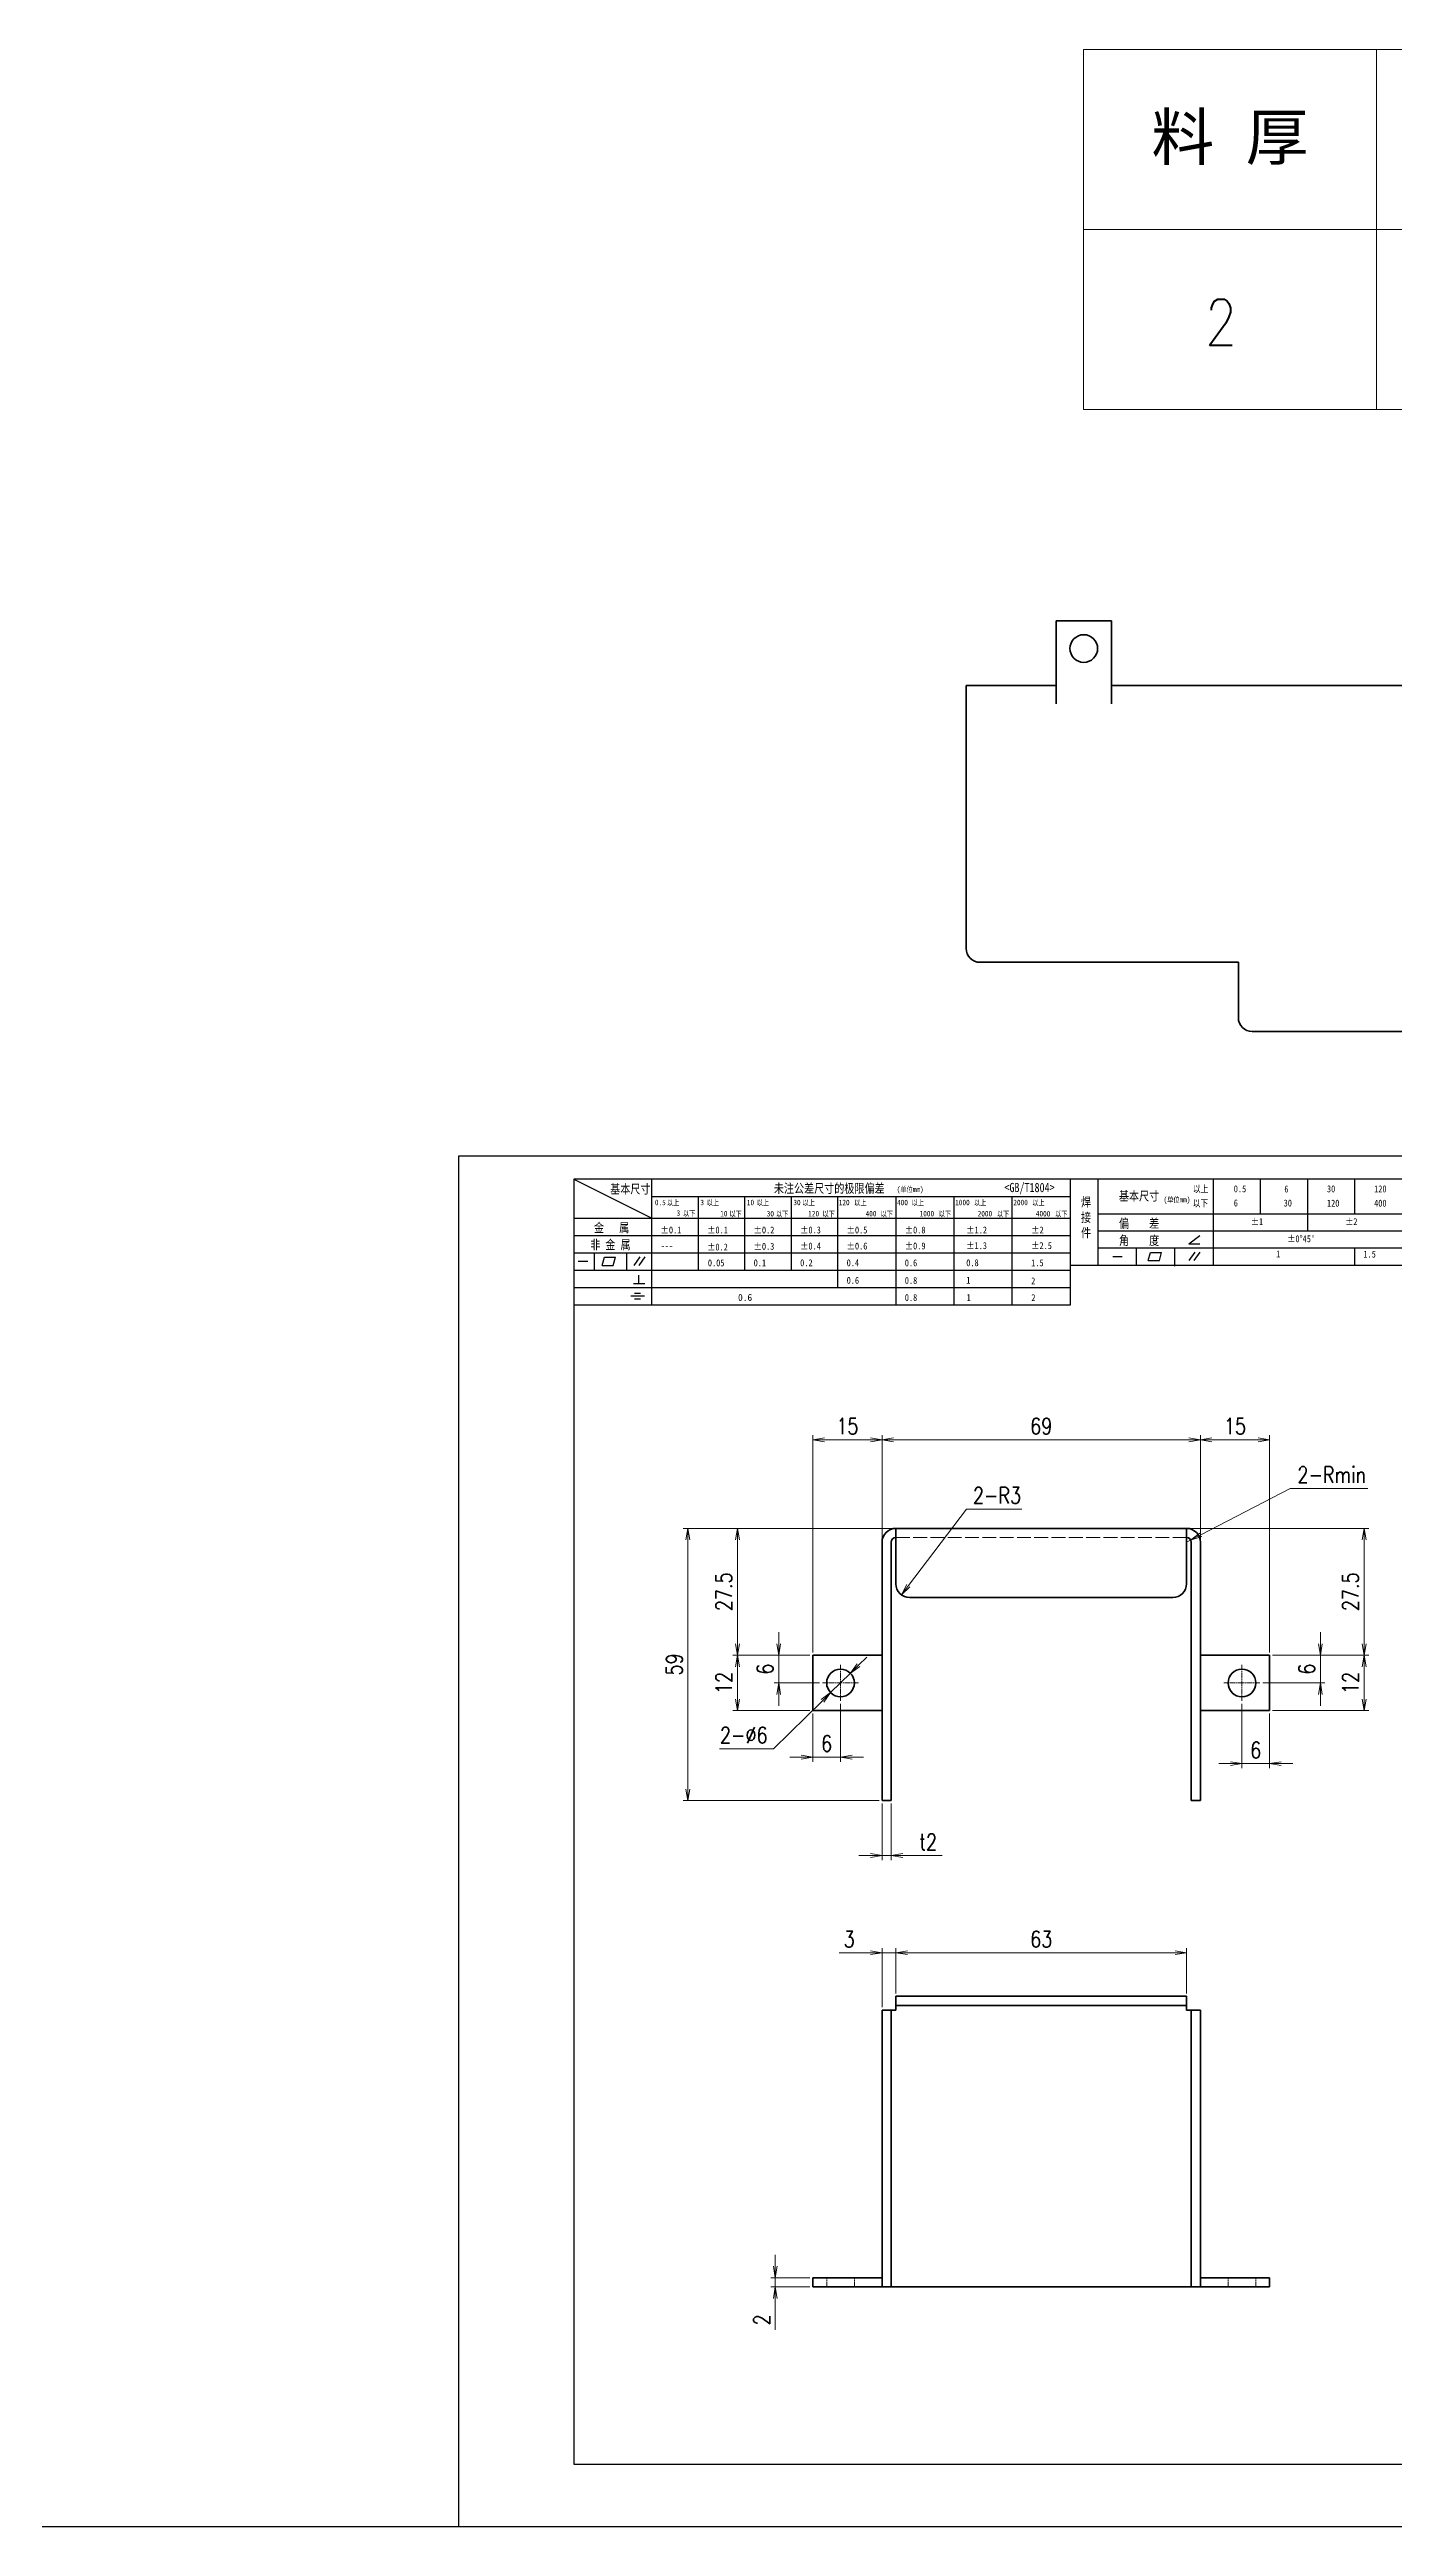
# Model space of a CAD drawing. Header units: millimetres. Extents: x 1201 to 11615, y -7347 to 2683.
# Drawn here: x 8533 to 8825, y 1516 to 2052 of the extents above; entities that cross this region are included whole.
import ezdxf
from ezdxf.enums import TextEntityAlignment as Align

# ---------------------------------------------------------------- set-up
doc = ezdxf.new("R2010")
doc.units = ezdxf.units.MM
doc.linetypes.add('AM_ISO02W050x2', pattern=[3.75, 3, -0.75])
doc.linetypes.add('AM_ISO08W050x2', pattern=[9, 6, -0.75, 1.5, -0.75])
for name, color, linetype, lineweight in [('CENTER', 2, 'AM_ISO08W050x2', 15), ('DIM', 3, 'Continuous', 20), ('DRAWING', 7, 'Continuous', 35), ('HIDDEN', 1, 'AM_ISO02W050x2', 18), ('图框', 7, 'Continuous', 15)]:
    doc.layers.add(name, color=color, linetype=linetype, lineweight=lineweight)
doc.layers.add('图\\M+19E79\\M+195B6\\M+18E9A', color=7, linetype='Continuous')
doc.styles.add('DIM', font='romans.shx', dxfattribs={"width": 0.8, "bigfont": 'bigfont.shx'})
doc.styles.get("Standard").update_dxf_attribs({"font": 'arial.ttf'})
doc.styles.add('国标', font='simfang.ttf', dxfattribs={"width": 0.8})
doc.dimstyles.new('YH 1-1$0', dxfattribs={"dimtxt": 3.5, "dimasz": 2.5, "dimexe": 1, "dimexo": 0.625, "dimgap": 1.2, "dimtad": 1, "dimzin": 9, "dimdsep": 46, "dimtxsty": 'DIM', "dimblk": 'OPEN', "dimcen": 0, "dimclrd": 8, "dimclre": 8, "dimclrt": 2, "dimazin": 2, "dimtfac": 0.5, "dimtmove": 0, "dimatfit": 3, "dimldrblk": 'OPEN', "dimfxl": 0, "dimtolj": 1, "dimlwd": 13, "dimlwe": 13, "dimarcsym": 0})
doc.dimstyles.new('YH 1-1$3', dxfattribs={"dimtxt": 3.5, "dimasz": 2.5, "dimexe": 1, "dimexo": 0.625, "dimgap": 1.2, "dimtad": 1, "dimtoh": 1, "dimzin": 9, "dimdsep": 46, "dimtxsty": 'DIM', "dimblk": 'OPEN', "dimcen": 0, "dimclrd": 8, "dimclre": 8, "dimclrt": 2, "dimazin": 2, "dimtfac": 0.5, "dimtmove": 0, "dimatfit": 3, "dimldrblk": 'OPEN', "dimfxl": 0, "dimtolj": 1, "dimlwd": 13, "dimlwe": 13, "dimarcsym": 0})
doc.dimstyles.new('YH 1-1$4', dxfattribs={"dimtxt": 3.5, "dimasz": 2.5, "dimexe": 1, "dimexo": 0.625, "dimgap": 1.2, "dimtad": 1, "dimtoh": 1, "dimzin": 9, "dimdsep": 46, "dimtxsty": 'DIM', "dimblk": 'OPEN', "dimcen": 0, "dimclrd": 8, "dimclre": 8, "dimclrt": 2, "dimazin": 2, "dimtfac": 0.5, "dimtmove": 0, "dimatfit": 3, "dimldrblk": 'OPEN', "dimfxl": 0, "dimtolj": 1, "dimlwd": 13, "dimlwe": 13, "dimarcsym": 0})

# ---------------------------------------------------------------- blocks, each defined once
blk = doc.blocks.new('GZDEH零件A3图框V01版')
at = {"layer": 'Defpoints', "linetype": 'Continuous'}
for p, q in [((2857.49, -1549.46), (2857.49, -1846.46)), ((3277.49, -1549.46), (2857.49, -1549.46)), ((2857.49, -1846.46), (3277.49, -1846.46))]:
    blk.add_line(p, q, dxfattribs=at)
at = {"layer": '图\\M+19E79\\M+195B6\\M+18E9A', "linetype": 'Continuous', "lineweight": 30}
for p, q in [((2882.49, -1554.46), (2882.49, -1832.96)), ((3272.49, -1554.46), (2882.49, -1554.46)), ((2882.49, -1832.96), (3272.49, -1832.96))]:
    blk.add_line(p, q, dxfattribs=at)
at = {"layer": '图\\M+19E79\\M+195B6\\M+18E9A', "color": 9}
for p, q in [((2882.49, -1554.46), (2899.37, -1562.92)), ((2899.37, -1581.67), (2899.37, -1554.46)), ((2990.09, -1581.67), (2990.09, -1554.46)), ((2996.09, -1573.08), (2996.09, -1554.46)), ((3021.09, -1561.98), (3021.09, -1554.46)), ((3031.31, -1561.98), (3031.31, -1554.46)), ((3041.53, -1561.98), (3041.53, -1554.46)), ((3051.75, -1561.98), (3051.75, -1554.46)), ((2899.37, -1558.24), (2990.09, -1558.24)), ((2909.45, -1574.17), (2909.45, -1558.24)), ((2919.53, -1574.17), (2919.53, -1558.24)), ((2929.61, -1574.17), (2929.61, -1558.24)), ((2939.69, -1577.92), (2939.69, -1558.24)), ((2952.29, -1581.67), (2952.29, -1558.24)), ((2964.89, -1581.67), (2964.89, -1558.24)), ((2977.49, -1581.67), (2977.49, -1558.24)), ((2996.09, -1561.98), (3113.09, -1561.98)), ((3021.09, -1573.08), (3021.09, -1561.98)), ((3041.53, -1565.68), (3041.53, -1561.98)), ((2882.49, -1562.92), (2990.09, -1562.92)), ((2882.49, -1566.67), (2990.09, -1566.67)), ((2996.09, -1565.68), (3113.09, -1565.68)), ((3015.75, -1568.51), (3018.15, -1566.66)), ((2882.49, -1570.42), (2990.09, -1570.42)), ((2883.43, -1572.27), (2885.49, -1572.27)), ((2886.92, -1574.12), (2886.92, -1570.42)), ((2888.59, -1573.16), (2889.07, -1571.37)), ((2889.07, -1571.37), (2891.48, -1571.37)), ((2891, -1573.16), (2891.48, -1571.37)), ((2893.91, -1574.12), (2893.91, -1570.42)), ((2895.52, -1573.16), (2896.85, -1571.3)), ((2896.6, -1573.16), (2897.94, -1571.3)), ((2996.09, -1569.38), (3113.09, -1569.38)), ((2999.26, -1571.23), (3001.32, -1571.23)), ((3004.42, -1573.08), (3004.42, -1569.38)), ((3006.97, -1572.12), (3007.45, -1570.33)), ((3006.97, -1572.12), (3009.39, -1572.12)), ((3007.45, -1570.33), (3009.86, -1570.33)), ((3009.39, -1572.12), (3009.86, -1570.33)), ((3012.75, -1573.08), (3012.75, -1569.38)), ((3015.75, -1568.51), (3018.15, -1568.51)), ((3015.81, -1572.12), (3017.15, -1570.26)), ((3016.89, -1572.12), (3018.23, -1570.26)), ((3051.75, -1573.08), (3051.75, -1569.38)), ((2882.49, -1574.17), (2990.09, -1574.17)), ((2882.49, -1577.92), (2990.09, -1577.92)), ((2888.59, -1573.16), (2891, -1573.16)), ((2895.42, -1577.05), (2897.81, -1577.05)), ((2896.58, -1577.05), (2896.58, -1575.28)), ((2990.09, -1573.08), (3113.09, -1573.08)), ((3012.75, -1573.33), (3012.75, -1573.08)), ((2882.49, -1581.67), (2990.09, -1581.67)), ((2894.79, -1579.77), (2897.77, -1579.77)), ((2895.57, -1579.17), (2896.92, -1579.17)), ((2895.57, -1580.37), (2896.93, -1580.37))]:
    blk.add_line(p, q, dxfattribs=at)
at = {"layer": '图\\M+19E79\\M+195B6\\M+18E9A', "color": 9, "style": '国标', "width": 0.8}
for s, height, p in [('基本尺寸', 2, (2890.33, -1557.58)), ('未注公差尺寸的极限偏差', 2, (2925.81, -1557.44)), ('<GB/T1804>', 2, (2975.78, -1557.27)), ('以上', 1.5, (3016.64, -1557.33)), ('0.5', 1.5, (3025.49, -1557.3)), ('6', 1.5, (3036.45, -1557.34)), ('30', 1.5, (3045.69, -1557.31)), ('120', 1.5, (3055.91, -1557.31)), ('30', 1.2, (2930.04, -1560.11)), ('基本尺寸', 2, (3000.6, -1559.1)), ('以下', 1.5, (3016.58, -1560.43)), ('6', 1.5, (3025.49, -1560.38)), ('30', 1.5, (3036.31, -1560.39)), ('120', 1.5, (3045.69, -1560.41)), ('400', 1.5, (3055.91, -1560.41)), ('非 金 属', 2, (2886.02, -1569.65)), ('金   属', 2, (2886.82, -1565.98)), ('±0.1', 1.5, (2901.27, -1566.23)), ('±0.1', 1.5, (2911.35, -1566.23)), ('±0.2', 1.5, (2921.43, -1566.23)), ('±0.3', 1.5, (2931.51, -1566.23)), ('±0.5', 1.5, (2941.59, -1566.23)), ('±0.8', 1.5, (2954.19, -1566.23)), ('±1.2', 1.5, (2967.51, -1566.23)), ('±2', 1.5, (2981.58, -1566.23)), ('偏    差', 2, (3000.6, -1565.04)), ('角    度', 2, (3000.6, -1568.74)), ('±1', 1.5, (3029.16, -1564.42)), ("±0%%D45'", 1.5, (3037.06, -1568.12)), ('±2', 1.5, (3049.61, -1564.42)), ('---', 1.5, (2901.27, -1569.65)), ('±0.2', 1.5, (2911.35, -1569.92)), ('0.1', 1.5, (2921.43, -1573.34)), ('±0.3', 1.5, (2921.43, -1569.77)), ('0.2', 1.5, (2931.51, -1573.33)), ('±0.4', 1.5, (2931.51, -1569.71)), ('0.4', 1.5, (2941.59, -1573.33)), ('±0.6', 1.5, (2941.59, -1569.71)), ('0.6', 1.5, (2954.19, -1573.35)), ('±0.9', 1.5, (2954.19, -1569.68)), ('0.8', 1.5, (2967.51, -1573.33)), ('±1.3', 1.5, (2967.51, -1569.62)), ('1.5', 1.5, (2981.58, -1573.34)), ('±2.5', 1.5, (2981.58, -1569.61)), ('1', 1.5, (3034.69, -1571.43)), ('1.5', 1.5, (3053.59, -1571.46)), ('0.6', 1.5, (2941.59, -1577.14)), ('0.8', 1.5, (2954.19, -1577.17)), ('1', 1.5, (2967.51, -1577.12)), ('2', 1.5, (2981.58, -1577.26)), ('0.8', 1.5, (2954.19, -1580.87)), ('1', 1.5, (2967.59, -1580.86)), ('2', 1.5, (2981.62, -1580.89))]:
    blk.add_text(s, height=height, dxfattribs=at).set_placement(p)
at = {"layer": '图\\M+19E79\\M+195B6\\M+18E9A', "color": 9, "lineweight": 15, "style": '国标', "width": 0.8}
for s, p in [('(单位mm)', (2952.44, -1557.27)), ('0.5', (2900.03, -1560.11)), ('以上', (2902.64, -1560.16)), ('3', (2904.73, -1562.41)), ('以下', (2906.1, -1562.46)), ('3', (2909.88, -1560.11)), ('以上', (2911.25, -1560.16)), ('10', (2914.19, -1562.54)), ('以下', (2916.18, -1562.59)), ('10', (2919.96, -1560.11)), ('以上', (2922.09, -1560.16)), ('30', (2924.27, -1562.54)), ('以下', (2926.26, -1562.59)), ('以上', (2932.02, -1560.16)), ('120', (2933.26, -1562.54)), ('以下', (2936.34, -1562.59)), ('120', (2939.88, -1560.11)), ('以上', (2943.21, -1560.16)), ('400', (2945.7, -1562.54)), ('以下', (2948.94, -1562.59)), ('400', (2952.52, -1560.11)), ('以上', (2955.68, -1560.16)), ('1000', (2957.41, -1562.54)), ('以下', (2961.54, -1562.59)), ('1000', (2965.12, -1560.11)), ('以上', (2969.16, -1560.16)), ('2000', (2969.99, -1562.54)), ('以下', (2974.14, -1562.59)), ('2000', (2977.72, -1560.11)), ('以上', (2981.8, -1560.16)), ('4000', (2982.59, -1562.54)), ('以下', (2986.74, -1562.59)), ('(单位mm)', (3010.27, -1559.51))]:
    blk.add_text(s, height=1.2, dxfattribs=at).set_placement(p)
at = {"layer": '图\\M+19E79\\M+195B6\\M+18E9A', "color": 9, "lineweight": 13, "style": '国标'}
blk.add_text('0.6', height=1.5, dxfattribs=at).set_placement((2918.05, -1580.85))
at = {"layer": '图\\M+19E79\\M+195B6\\M+18E9A', "color": 9, "insert": (2992.39, -1558.41), "char_height": 2, "width": 3.1877, "attachment_point": 1, "style": '国标'}
blk.add_mtext('焊\\P接\\P件', dxfattribs=at)
at = {"layer": '图\\M+19E79\\M+195B6\\M+18E9A', "color": 9, "insert": (2911.51, -1573.37), "char_height": 1.5, "attachment_point": 7, "style": '国标'}
blk.add_mtext_dynamic_manual_height_columns('0.05', width=5.1982, gutter_width=12.5, heights=[0], dxfattribs=at)
blk = doc.blocks.new('_Open')
at = {"color": 0, "linetype": 'ByBlock', "lineweight": -2}
for p, q in [((-1, 0.17), (0, 0)), ((-1, -0.17), (0, 0)), ((0, 0), (-1, 0))]:
    blk.add_line(p, q, dxfattribs=at)
blk = doc.blocks.new('*D296')
at = {"layer": 'Defpoints', "color": 0, "ltscale": 2, "transparency": 16777216}
for p in [(8713.74, 1751.17), (8713.74, 1728.97), (8698.74, 1704.47)]:
    blk.add_point(p, dxfattribs=at)
at = {"layer": 'DIM', "color": 8, "lineweight": 13, "ltscale": 2, "transparency": 16777216}
for p, q in [((8698.74, 1705.09), (8698.74, 1752.17)), ((8701.24, 1751.17), (8711.24, 1751.17)), ((8713.74, 1729.59), (8713.74, 1752.17))]:
    blk.add_line(p, q, dxfattribs=at)
at = {"layer": 'DIM', "color": 8, "lineweight": 13, "ltscale": 2, "transparency": 16777216, "xscale": 2.5, "yscale": 2.5, "zscale": 2.5, "rotation": 180}
blk.add_blockref('_Open', (8698.74, 1751.17), dxfattribs=at)
at = {"layer": 'DIM', "color": 8, "lineweight": 13, "ltscale": 2, "transparency": 16777216, "xscale": 2.5, "yscale": 2.5, "zscale": 2.5}
blk.add_blockref('_Open', (8713.74, 1751.17), dxfattribs=at)
at = {"layer": 'DIM', "color": 2, "ltscale": 2, "transparency": 16777216, "insert": (8706.24, 1754.12), "char_height": 3.5, "attachment_point": 5, "style": 'DIM'}
blk.add_mtext('\\A1;15', dxfattribs=at)
blk = doc.blocks.new('*D297')
at = {"layer": 'Defpoints', "color": 0, "ltscale": 2, "transparency": 16777216}
for p in [(8782.74, 1751.17), (8713.74, 1728.97), (8782.74, 1728.97)]:
    blk.add_point(p, dxfattribs=at)
at = {"layer": 'DIM', "color": 8, "lineweight": 13, "ltscale": 2, "transparency": 16777216}
for p, q in [((8713.74, 1729.59), (8713.74, 1752.17)), ((8716.24, 1751.17), (8780.24, 1751.17)), ((8782.74, 1729.59), (8782.74, 1752.17))]:
    blk.add_line(p, q, dxfattribs=at)
at = {"layer": 'DIM', "color": 8, "lineweight": 13, "ltscale": 2, "transparency": 16777216, "xscale": 2.5, "yscale": 2.5, "zscale": 2.5, "rotation": 180}
blk.add_blockref('_Open', (8713.74, 1751.17), dxfattribs=at)
at = {"layer": 'DIM', "color": 8, "lineweight": 13, "ltscale": 2, "transparency": 16777216, "xscale": 2.5, "yscale": 2.5, "zscale": 2.5}
blk.add_blockref('_Open', (8782.74, 1751.17), dxfattribs=at)
at = {"layer": 'DIM', "color": 2, "ltscale": 2, "transparency": 16777216, "insert": (8748.24, 1754.12), "char_height": 3.5, "attachment_point": 5, "style": 'DIM'}
blk.add_mtext('\\A1;69', dxfattribs=at)
blk = doc.blocks.new('*D298')
at = {"layer": 'Defpoints', "color": 0, "ltscale": 2, "transparency": 16777216}
for p in [(8797.74, 1751.17), (8782.74, 1728.97), (8797.74, 1704.47)]:
    blk.add_point(p, dxfattribs=at)
at = {"layer": 'DIM', "color": 8, "lineweight": 13, "ltscale": 2, "transparency": 16777216}
for p, q in [((8782.74, 1729.59), (8782.74, 1752.17)), ((8785.24, 1751.17), (8795.24, 1751.17)), ((8797.74, 1705.09), (8797.74, 1752.17))]:
    blk.add_line(p, q, dxfattribs=at)
at = {"layer": 'DIM', "color": 8, "lineweight": 13, "ltscale": 2, "transparency": 16777216, "xscale": 2.5, "yscale": 2.5, "zscale": 2.5, "rotation": 180}
blk.add_blockref('_Open', (8782.74, 1751.17), dxfattribs=at)
at = {"layer": 'DIM', "color": 8, "lineweight": 13, "ltscale": 2, "transparency": 16777216, "xscale": 2.5, "yscale": 2.5, "zscale": 2.5}
blk.add_blockref('_Open', (8797.74, 1751.17), dxfattribs=at)
at = {"layer": 'DIM', "color": 2, "ltscale": 2, "transparency": 16777216, "insert": (8790.24, 1754.12), "char_height": 3.5, "attachment_point": 5, "style": 'DIM'}
blk.add_mtext('\\A1;15', dxfattribs=at)
blk = doc.blocks.new('*D299')
at = {"layer": 'Defpoints', "color": 0, "ltscale": 2, "transparency": 16777216}
for p in [(8779.74, 1728.97), (8780.63, 1729.43)]:
    blk.add_point(p, dxfattribs=at)
at = {"layer": 'DIM', "color": 8, "lineweight": 13, "ltscale": 2, "transparency": 16777216}
for p, q in [((8802.21, 1740.64), (8782.85, 1730.58)), ((8819.01, 1740.64), (8802.21, 1740.64)), ((8779.74, 1728.97), (8780.63, 1729.43))]:
    blk.add_line(p, q, dxfattribs=at)
at = {"layer": 'DIM', "color": 8, "lineweight": 13, "ltscale": 2, "transparency": 16777216, "xscale": 2.5, "yscale": 2.5, "zscale": 2.5, "rotation": 207.449879875192}
blk.add_blockref('_Open', (8780.63, 1729.43), dxfattribs=at)
at = {"layer": 'DIM', "color": 2, "ltscale": 2, "transparency": 16777216, "insert": (8811.21, 1743.59), "char_height": 3.5, "attachment_point": 5, "style": 'DIM'}
blk.add_mtext('\\A1;{\\Fromans,bigfont|c134;2-Rmin}', dxfattribs=at)
blk = doc.blocks.new('*D300')
at = {"layer": 'Defpoints', "color": 0, "ltscale": 2, "transparency": 16777216}
for p in [(8719.74, 1719.97), (8717.93, 1717.58)]:
    blk.add_point(p, dxfattribs=at)
at = {"layer": 'DIM', "color": 8, "lineweight": 13, "ltscale": 2, "transparency": 16777216}
for p, q in [((8732.06, 1736.16), (8719.44, 1719.57)), ((8744.06, 1736.16), (8732.06, 1736.16))]:
    blk.add_line(p, q, dxfattribs=at)
at = {"layer": 'DIM', "color": 8, "lineweight": 13, "ltscale": 2, "transparency": 16777216, "xscale": 2.5, "yscale": 2.5, "zscale": 2.5, "rotation": 232.7321856421446}
blk.add_blockref('_Open', (8717.93, 1717.58), dxfattribs=at)
at = {"layer": 'DIM', "color": 2, "ltscale": 2, "transparency": 16777216, "insert": (8738.66, 1739.11), "char_height": 3.5, "attachment_point": 5, "style": 'DIM'}
blk.add_mtext('\\A1;{\\Fromans,bigfont|c134;2-}R3', dxfattribs=at)
blk = doc.blocks.new('*D301')
at = {"layer": 'Defpoints', "color": 0, "ltscale": 2, "transparency": 16777216}
for p in [(8716.74, 1731.97), (8671.67, 1672.97), (8713.74, 1672.97)]:
    blk.add_point(p, dxfattribs=at)
at = {"layer": 'DIM', "color": 8, "lineweight": 13, "ltscale": 2, "transparency": 16777216}
for p, q in [((8716.12, 1731.97), (8670.67, 1731.97)), ((8671.67, 1729.47), (8671.67, 1675.47)), ((8713.12, 1672.97), (8670.67, 1672.97))]:
    blk.add_line(p, q, dxfattribs=at)
at = {"layer": 'DIM', "color": 8, "lineweight": 13, "ltscale": 2, "transparency": 16777216, "xscale": 2.5, "yscale": 2.5, "zscale": 2.5}
for p, rotation in [((8671.67, 1731.97), 90), ((8671.67, 1672.97), 270)]:
    blk.add_blockref('_Open', p, dxfattribs=dict(at, rotation=rotation))
at = {"layer": 'DIM', "color": 2, "ltscale": 2, "transparency": 16777216, "insert": (8668.72, 1702.47), "char_height": 3.5, "attachment_point": 5, "rotation": 90, "style": 'DIM'}
blk.add_mtext('\\A1;59', dxfattribs=at)
blk = doc.blocks.new('*D302')
at = {"layer": 'Defpoints', "color": 0, "ltscale": 2, "transparency": 16777216}
for p in [(8716.12, 1731.97), (8682.4, 1704.47), (8698.74, 1704.47)]:
    blk.add_point(p, dxfattribs=at)
at = {"layer": 'DIM', "color": 8, "lineweight": 13, "ltscale": 2, "transparency": 16777216}
for p, q in [((8715.49, 1731.97), (8681.4, 1731.97)), ((8682.4, 1729.47), (8682.4, 1706.97)), ((8698.12, 1704.47), (8681.4, 1704.47))]:
    blk.add_line(p, q, dxfattribs=at)
at = {"layer": 'DIM', "color": 8, "lineweight": 13, "ltscale": 2, "transparency": 16777216, "xscale": 2.5, "yscale": 2.5, "zscale": 2.5}
for p, rotation in [((8682.4, 1731.97), 90), ((8682.4, 1704.47), 270)]:
    blk.add_blockref('_Open', p, dxfattribs=dict(at, rotation=rotation))
at = {"layer": 'DIM', "color": 2, "ltscale": 2, "transparency": 16777216, "insert": (8679.45, 1718.22), "char_height": 3.5, "attachment_point": 5, "rotation": 90, "style": 'DIM'}
blk.add_mtext('\\A1;27.5', dxfattribs=at)
blk = doc.blocks.new('*D303')
at = {"layer": 'Defpoints', "color": 0, "ltscale": 2, "transparency": 16777216}
for p in [(8698.74, 1704.47), (8682.4, 1692.47), (8698.74, 1692.47)]:
    blk.add_point(p, dxfattribs=at)
at = {"layer": 'DIM', "color": 8, "lineweight": 13, "ltscale": 2, "transparency": 16777216}
for p, q in [((8698.12, 1704.47), (8681.4, 1704.47)), ((8682.4, 1701.97), (8682.4, 1694.97)), ((8698.12, 1692.47), (8681.4, 1692.47))]:
    blk.add_line(p, q, dxfattribs=at)
at = {"layer": 'DIM', "color": 8, "lineweight": 13, "ltscale": 2, "transparency": 16777216, "xscale": 2.5, "yscale": 2.5, "zscale": 2.5}
for p, rotation in [((8682.4, 1704.47), 90), ((8682.4, 1692.47), 270)]:
    blk.add_blockref('_Open', p, dxfattribs=dict(at, rotation=rotation))
at = {"layer": 'DIM', "color": 2, "ltscale": 2, "transparency": 16777216, "insert": (8679.45, 1698.47), "char_height": 3.5, "attachment_point": 5, "rotation": 90, "style": 'DIM'}
blk.add_mtext('\\A1;12', dxfattribs=at)
blk = doc.blocks.new('*D304')
at = {"layer": 'Defpoints', "color": 0, "ltscale": 2, "transparency": 16777216}
for p in [(8779.74, 1731.97), (8797.74, 1704.47), (8818.22, 1704.47)]:
    blk.add_point(p, dxfattribs=at)
at = {"layer": 'DIM', "color": 8, "lineweight": 13, "ltscale": 2, "transparency": 16777216}
for p, q in [((8780.37, 1731.97), (8819.22, 1731.97)), ((8818.22, 1729.47), (8818.22, 1706.97)), ((8798.37, 1704.47), (8819.22, 1704.47))]:
    blk.add_line(p, q, dxfattribs=at)
at = {"layer": 'DIM', "color": 8, "lineweight": 13, "ltscale": 2, "transparency": 16777216, "xscale": 2.5, "yscale": 2.5, "zscale": 2.5}
for p, rotation in [((8818.22, 1731.97), 90), ((8818.22, 1704.47), 270)]:
    blk.add_blockref('_Open', p, dxfattribs=dict(at, rotation=rotation))
at = {"layer": 'DIM', "color": 2, "ltscale": 2, "transparency": 16777216, "insert": (8815.27, 1718.22), "char_height": 3.5, "attachment_point": 5, "rotation": 90, "style": 'DIM'}
blk.add_mtext('\\A1;27.5', dxfattribs=at)
blk = doc.blocks.new('*D305')
at = {"layer": 'Defpoints', "color": 0, "ltscale": 2, "transparency": 16777216}
for p in [(8797.74, 1704.47), (8797.74, 1692.47), (8818.22, 1692.47)]:
    blk.add_point(p, dxfattribs=at)
at = {"layer": 'DIM', "color": 8, "lineweight": 13, "ltscale": 2, "transparency": 16777216}
for p, q in [((8798.37, 1704.47), (8819.22, 1704.47)), ((8818.22, 1701.97), (8818.22, 1694.97)), ((8798.37, 1692.47), (8819.22, 1692.47))]:
    blk.add_line(p, q, dxfattribs=at)
at = {"layer": 'DIM', "color": 8, "lineweight": 13, "ltscale": 2, "transparency": 16777216, "xscale": 2.5, "yscale": 2.5, "zscale": 2.5}
for p, rotation in [((8818.22, 1704.47), 90), ((8818.22, 1692.47), 270)]:
    blk.add_blockref('_Open', p, dxfattribs=dict(at, rotation=rotation))
at = {"layer": 'DIM', "color": 2, "ltscale": 2, "transparency": 16777216, "insert": (8815.27, 1698.47), "char_height": 3.5, "attachment_point": 5, "rotation": 90, "style": 'DIM'}
blk.add_mtext('\\A1;12', dxfattribs=at)
blk = doc.blocks.new('*D306')
at = {"layer": 'Defpoints', "color": 0, "ltscale": 2, "transparency": 16777216}
for p in [(8713.74, 1672.97), (8715.74, 1672.97), (8715.74, 1661.05)]:
    blk.add_point(p, dxfattribs=at)
at = {"layer": 'DIM', "color": 8, "lineweight": 13, "ltscale": 2, "transparency": 16777216}
for p, q in [((8713.74, 1672.34), (8713.74, 1660.05)), ((8715.74, 1672.34), (8715.74, 1660.05)), ((8711.24, 1661.05), (8708.74, 1661.05)), ((8713.74, 1661.05), (8715.74, 1661.05)), ((8718.24, 1661.05), (8726.74, 1661.05))]:
    blk.add_line(p, q, dxfattribs=at)
at = {"layer": 'DIM', "color": 8, "lineweight": 13, "ltscale": 2, "transparency": 16777216, "xscale": 2.5, "yscale": 2.5, "zscale": 2.5}
blk.add_blockref('_Open', (8713.74, 1661.05), dxfattribs=at)
at = {"layer": 'DIM', "color": 8, "lineweight": 13, "ltscale": 2, "transparency": 16777216, "xscale": 2.5, "yscale": 2.5, "zscale": 2.5, "rotation": 180}
blk.add_blockref('_Open', (8715.74, 1661.05), dxfattribs=at)
at = {"layer": 'DIM', "color": 2, "ltscale": 2, "transparency": 16777216, "insert": (8723.74, 1664), "char_height": 3.5, "attachment_point": 5, "style": 'DIM'}
blk.add_mtext('\\A1;t2', dxfattribs=at)
blk = doc.blocks.new('*D307')
at = {"layer": 'Defpoints', "color": 0, "ltscale": 2, "transparency": 16777216}
for p in [(8691.34, 1704.47), (8698.74, 1704.47), (8700.84, 1698.47)]:
    blk.add_point(p, dxfattribs=at)
at = {"layer": 'DIM', "color": 8, "lineweight": 13, "ltscale": 2, "transparency": 16777216}
for p, q in [((8691.34, 1706.97), (8691.34, 1709.47)), ((8698.12, 1704.47), (8690.34, 1704.47)), ((8691.34, 1698.47), (8691.34, 1704.47)), ((8700.22, 1698.47), (8690.34, 1698.47)), ((8691.34, 1695.97), (8691.34, 1693.47))]:
    blk.add_line(p, q, dxfattribs=at)
at = {"layer": 'DIM', "color": 8, "lineweight": 13, "ltscale": 2, "transparency": 16777216, "xscale": 2.5, "yscale": 2.5, "zscale": 2.5}
for p, rotation in [((8691.34, 1704.47), 270), ((8691.34, 1698.47), 90)]:
    blk.add_blockref('_Open', p, dxfattribs=dict(at, rotation=rotation))
at = {"layer": 'DIM', "color": 2, "ltscale": 2, "transparency": 16777216, "insert": (8688.39, 1701.47), "char_height": 3.5, "attachment_point": 5, "rotation": 90, "style": 'DIM'}
blk.add_mtext('\\A1;6', dxfattribs=at)
blk = doc.blocks.new('*D308')
at = {"layer": 'Defpoints', "color": 0, "ltscale": 2, "transparency": 16777216}
for p in [(8698.74, 1692.47), (8704.74, 1694.57), (8698.74, 1682.36)]:
    blk.add_point(p, dxfattribs=at)
at = {"layer": 'DIM', "color": 8, "lineweight": 13, "ltscale": 2, "transparency": 16777216}
for p, q in [((8698.74, 1691.84), (8698.74, 1681.36)), ((8704.74, 1693.94), (8704.74, 1681.36)), ((8696.24, 1682.36), (8693.74, 1682.36)), ((8704.74, 1682.36), (8698.74, 1682.36)), ((8707.24, 1682.36), (8709.74, 1682.36))]:
    blk.add_line(p, q, dxfattribs=at)
at = {"layer": 'DIM', "color": 8, "lineweight": 13, "ltscale": 2, "transparency": 16777216, "xscale": 2.5, "yscale": 2.5, "zscale": 2.5}
blk.add_blockref('_Open', (8698.74, 1682.36), dxfattribs=at)
at = {"layer": 'DIM', "color": 8, "lineweight": 13, "ltscale": 2, "transparency": 16777216, "xscale": 2.5, "yscale": 2.5, "zscale": 2.5, "rotation": 180}
blk.add_blockref('_Open', (8704.74, 1682.36), dxfattribs=at)
at = {"layer": 'DIM', "color": 2, "ltscale": 2, "transparency": 16777216, "insert": (8701.74, 1685.31), "char_height": 3.5, "attachment_point": 5, "style": 'DIM'}
blk.add_mtext('\\A1;6', dxfattribs=at)
blk = doc.blocks.new('*D309')
at = {"layer": 'Defpoints', "color": 0, "ltscale": 2, "transparency": 16777216}
for p in [(8797.74, 1704.47), (8808.74, 1704.47), (8795.64, 1698.47)]:
    blk.add_point(p, dxfattribs=at)
at = {"layer": 'DIM', "color": 8, "lineweight": 13, "ltscale": 2, "transparency": 16777216}
for p, q in [((8808.74, 1706.97), (8808.74, 1709.47)), ((8798.37, 1704.47), (8809.74, 1704.47)), ((8808.74, 1698.47), (8808.74, 1704.47)), ((8796.27, 1698.47), (8809.74, 1698.47)), ((8808.74, 1695.97), (8808.74, 1693.47))]:
    blk.add_line(p, q, dxfattribs=at)
at = {"layer": 'DIM', "color": 8, "lineweight": 13, "ltscale": 2, "transparency": 16777216, "xscale": 2.5, "yscale": 2.5, "zscale": 2.5}
for p, rotation in [((8808.74, 1704.47), 270), ((8808.74, 1698.47), 90)]:
    blk.add_blockref('_Open', p, dxfattribs=dict(at, rotation=rotation))
at = {"layer": 'DIM', "color": 2, "ltscale": 2, "transparency": 16777216, "insert": (8805.79, 1701.47), "char_height": 3.5, "attachment_point": 5, "rotation": 90, "style": 'DIM'}
blk.add_mtext('\\A1;6', dxfattribs=at)
blk = doc.blocks.new('*D310')
at = {"layer": 'Defpoints', "color": 0, "ltscale": 2, "transparency": 16777216}
for p in [(8791.74, 1694.57), (8797.74, 1692.47), (8797.74, 1680.97)]:
    blk.add_point(p, dxfattribs=at)
at = {"layer": 'DIM', "color": 8, "lineweight": 13, "ltscale": 2, "transparency": 16777216}
for p, q in [((8791.74, 1693.94), (8791.74, 1679.97)), ((8797.74, 1691.84), (8797.74, 1679.97)), ((8789.24, 1680.97), (8786.74, 1680.97)), ((8791.74, 1680.97), (8797.74, 1680.97)), ((8800.24, 1680.97), (8802.74, 1680.97))]:
    blk.add_line(p, q, dxfattribs=at)
at = {"layer": 'DIM', "color": 8, "lineweight": 13, "ltscale": 2, "transparency": 16777216, "xscale": 2.5, "yscale": 2.5, "zscale": 2.5}
blk.add_blockref('_Open', (8791.74, 1680.97), dxfattribs=at)
at = {"layer": 'DIM', "color": 8, "lineweight": 13, "ltscale": 2, "transparency": 16777216, "xscale": 2.5, "yscale": 2.5, "zscale": 2.5, "rotation": 180}
blk.add_blockref('_Open', (8797.74, 1680.97), dxfattribs=at)
at = {"layer": 'DIM', "color": 2, "ltscale": 2, "transparency": 16777216, "insert": (8794.74, 1683.92), "char_height": 3.5, "attachment_point": 5, "style": 'DIM'}
blk.add_mtext('\\A1;6', dxfattribs=at)
blk = doc.blocks.new('*D311')
at = {"layer": 'Defpoints', "color": 0, "ltscale": 2, "transparency": 16777216}
for p in [(8702.6, 1696.36), (8706.88, 1700.57)]:
    blk.add_point(p, dxfattribs=at)
at = {"layer": 'DIM', "color": 8, "lineweight": 13, "ltscale": 2, "transparency": 16777216}
for p, q in [((8708.66, 1702.33), (8710.44, 1704.08)), ((8706.88, 1700.57), (8702.6, 1696.36)), ((8690.25, 1684.2), (8700.82, 1694.61)), ((8678.51, 1684.2), (8690.25, 1684.2))]:
    blk.add_line(p, q, dxfattribs=at)
at = {"layer": 'DIM', "color": 8, "lineweight": 13, "ltscale": 2, "transparency": 16777216, "xscale": 2.5, "yscale": 2.5, "zscale": 2.5}
for p, rotation in [((8706.88, 1700.57), 224.5524007824194), ((8702.6, 1696.36), 44.55240078241935)]:
    blk.add_blockref('_Open', p, dxfattribs=dict(at, rotation=rotation))
at = {"layer": 'DIM', "color": 2, "ltscale": 2, "transparency": 16777216, "insert": (8683.78, 1687.15), "char_height": 3.5, "attachment_point": 5, "style": 'DIM'}
blk.add_mtext('\\A1;2-%%c6', dxfattribs=at)
blk = doc.blocks.new('*D312')
at = {"layer": 'Defpoints', "color": 0, "ltscale": 2, "transparency": 16777216}
for p in [(8690.61, 1567.55), (8698.74, 1569.55), (8698.74, 1567.55)]:
    blk.add_point(p, dxfattribs=at)
at = {"layer": 'DIM', "color": 8, "lineweight": 13, "ltscale": 2, "transparency": 16777216}
for p, q in [((8690.61, 1572.05), (8690.61, 1574.55)), ((8698.12, 1569.55), (8689.61, 1569.55)), ((8698.12, 1567.55), (8689.61, 1567.55)), ((8690.61, 1569.55), (8690.61, 1567.55)), ((8690.61, 1565.05), (8690.61, 1558.28))]:
    blk.add_line(p, q, dxfattribs=at)
at = {"layer": 'DIM', "color": 8, "lineweight": 13, "ltscale": 2, "transparency": 16777216, "xscale": 2.5, "yscale": 2.5, "zscale": 2.5}
for p, rotation in [((8690.61, 1569.55), 270), ((8690.61, 1567.55), 90)]:
    blk.add_blockref('_Open', p, dxfattribs=dict(at, rotation=rotation))
at = {"layer": 'DIM', "color": 2, "ltscale": 2, "transparency": 16777216, "insert": (8687.66, 1560.42), "char_height": 3.5, "attachment_point": 5, "rotation": 90, "style": 'DIM'}
blk.add_mtext('\\A1;2', dxfattribs=at)
blk = doc.blocks.new('*D317')
at = {"layer": 'Defpoints', "color": 0, "ltscale": 2, "transparency": 16777216}
for p in [(8716.74, 1640), (8713.74, 1627.55), (8716.74, 1630.55)]:
    blk.add_point(p, dxfattribs=at)
at = {"layer": 'DIM', "color": 8, "lineweight": 13, "ltscale": 2, "transparency": 16777216}
for p, q in [((8711.24, 1640), (8704.48, 1640)), ((8713.74, 1628.18), (8713.74, 1641)), ((8716.74, 1640), (8713.74, 1640)), ((8716.74, 1631.18), (8716.74, 1641)), ((8719.24, 1640), (8721.74, 1640))]:
    blk.add_line(p, q, dxfattribs=at)
at = {"layer": 'DIM', "color": 8, "lineweight": 13, "ltscale": 2, "transparency": 16777216, "xscale": 2.5, "yscale": 2.5, "zscale": 2.5}
blk.add_blockref('_Open', (8713.74, 1640), dxfattribs=at)
at = {"layer": 'DIM', "color": 8, "lineweight": 13, "ltscale": 2, "transparency": 16777216, "xscale": 2.5, "yscale": 2.5, "zscale": 2.5, "rotation": 180}
blk.add_blockref('_Open', (8716.74, 1640), dxfattribs=at)
at = {"layer": 'DIM', "color": 2, "ltscale": 2, "transparency": 16777216, "insert": (8706.61, 1642.95), "char_height": 3.5, "attachment_point": 5, "style": 'DIM'}
blk.add_mtext('\\A1;3', dxfattribs=at)
blk = doc.blocks.new('*D318')
at = {"layer": 'Defpoints', "color": 0, "ltscale": 2, "transparency": 16777216}
for p in [(8779.74, 1640), (8716.74, 1630.55), (8779.74, 1630.55)]:
    blk.add_point(p, dxfattribs=at)
at = {"layer": 'DIM', "color": 8, "lineweight": 13, "ltscale": 2, "transparency": 16777216}
for p, q in [((8716.74, 1631.18), (8716.74, 1641)), ((8719.24, 1640), (8777.24, 1640)), ((8779.74, 1631.18), (8779.74, 1641))]:
    blk.add_line(p, q, dxfattribs=at)
at = {"layer": 'DIM', "color": 8, "lineweight": 13, "ltscale": 2, "transparency": 16777216, "xscale": 2.5, "yscale": 2.5, "zscale": 2.5, "rotation": 180}
blk.add_blockref('_Open', (8716.74, 1640), dxfattribs=at)
at = {"layer": 'DIM', "color": 8, "lineweight": 13, "ltscale": 2, "transparency": 16777216, "xscale": 2.5, "yscale": 2.5, "zscale": 2.5}
blk.add_blockref('_Open', (8779.74, 1640), dxfattribs=at)
at = {"layer": 'DIM', "color": 2, "ltscale": 2, "transparency": 16777216, "insert": (8748.24, 1642.95), "char_height": 3.5, "attachment_point": 5, "style": 'DIM'}
blk.add_mtext('\\A1;63', dxfattribs=at)
blk = doc.blocks.new('*T31')
at = {"color": 0, "linetype": 'ByBlock', "lineweight": -2, "transparency": 16777216}
for p, q in [((0, 0), (127, 0)), ((0, 0), (0, -78)), ((63.5, 0), (63.5, -78)), ((127, 0), (127, -78)), ((0, -39), (127, -39)), ((0, -78), (127, -78))]:
    blk.add_line(p, q, dxfattribs=at)
at = {"color": 0, "transparency": 16777216, "char_height": 10, "width": 60.5, "attachment_point": 5}
for s, insert in [('{\\fSimSun|b0|i0|c134|p2;料 厚}', (31.75, -19.5)), ('{\\fSimSun|b0|i0|c134|p2;件 数}', (95.25, -19.5))]:
    blk.add_mtext(s, dxfattribs=dict(at, insert=insert))
blk = doc.blocks.new('拆图参数')
blk.add_blockref('*T31', (-63.5, 78))
at = {"style": 'DIM', "width": 0.8}
blk.add_attdef('6', text='', height=10, dxfattribs=at).set_placement((-37.13, 18.91), align=Align.MIDDLE_LEFT)
blk.add_attdef('1', text='', height=10, dxfattribs=at).set_placement((36.65, 19.27), align=Align.MIDDLE_CENTER)

msp = doc.modelspace()

# ---------------------------------------------------------------- linework, layer by layer
msp.add_line((1201.092, 1515.65), (11530.711, 1515.65))
at = {"layer": 'CENTER', "ltscale": 0.195}
for p, q in [((8704.743, 1702.369), (8704.743, 1694.569)), ((8791.743, 1702.369), (8791.743, 1694.569)), ((8708.643, 1698.469), (8700.843, 1698.469)), ((8795.643, 1698.469), (8787.843, 1698.469))]:
    msp.add_line(p, q, dxfattribs=at)
at = {"layer": 'DRAWING', "lineweight": 35, "ltscale": 0.05}
for p, q in [((8751.465, 1928.648), (8751.465, 1912.648)), ((8763.465, 1912.648), (8763.465, 1928.648)), ((8787.965, 1914.648), (8789.965, 1914.648)), ((8789.965, 1854.648), (8787.965, 1854.648)), ((8713.743, 1672.969), (8715.743, 1672.969)), ((8780.743, 1672.969), (8782.743, 1672.969)), ((8713.743, 1627.551), (8715.743, 1627.551)), ((8716.743, 1630.551), (8716.743, 1628.551)), ((8779.743, 1628.551), (8779.743, 1630.551)), ((8780.743, 1627.551), (8782.743, 1627.551)), ((8698.743, 1569.551), (8698.743, 1567.551)), ((8715.743, 1567.551), (8713.743, 1567.551)), ((8782.743, 1567.551), (8780.743, 1567.551)), ((8797.743, 1567.551), (8797.743, 1569.551))]:
    msp.add_line(p, q, dxfattribs=at)
at = {"layer": 'DRAWING', "lineweight": 35}
for p, q in [((8751.465, 1928.648), (8763.465, 1928.648)), ((8731.965, 1914.648), (8731.965, 1857.648)), ((8787.965, 1914.648), (8763.465, 1914.648)), ((8853.965, 1914.648), (8790.965, 1914.648)), ((8734.965, 1854.648), (8787.965, 1854.648)), ((8793.965, 1839.648), (8850.965, 1839.648)), ((8713.743, 1675.969), (8713.743, 1728.969)), ((8715.743, 1675.969), (8715.743, 1728.969)), ((8716.743, 1731.969), (8779.743, 1731.969)), ((8780.743, 1675.969), (8780.743, 1728.969)), ((8782.743, 1675.969), (8782.743, 1728.969)), ((8719.743, 1716.969), (8776.743, 1716.969)), ((8719.743, 1630.551), (8776.743, 1630.551)), ((8719.743, 1628.551), (8776.743, 1628.551)), ((8713.743, 1567.551), (8713.743, 1624.551)), ((8715.743, 1567.551), (8715.743, 1624.551)), ((8780.743, 1567.551), (8780.743, 1624.551)), ((8782.743, 1567.551), (8782.743, 1624.551)), ((8716.743, 1567.551), (8779.743, 1567.551))]:
    msp.add_line(p, q, dxfattribs=at)
at = {"layer": 'DRAWING', "lineweight": 35, "ltscale": 0.375}
for p, q in [((8751.465, 1910.648), (8751.465, 1928.648)), ((8763.465, 1910.648), (8763.465, 1928.648)), ((8713.743, 1704.469), (8698.743, 1704.469)), ((8782.743, 1704.469), (8797.743, 1704.469)), ((8713.743, 1692.469), (8698.743, 1692.469)), ((8782.743, 1692.469), (8797.743, 1692.469)), ((8713.743, 1569.551), (8698.743, 1569.551)), ((8713.743, 1567.551), (8698.743, 1567.551)), ((8782.743, 1569.551), (8797.743, 1569.551)), ((8782.743, 1567.551), (8797.743, 1567.551))]:
    msp.add_line(p, q, dxfattribs=at)
at = {"layer": 'DRAWING', "lineweight": 35, "ltscale": 0.4875}
msp.add_line((8751.465, 1914.648), (8731.965, 1914.648), dxfattribs=at)
at = {"layer": 'DRAWING', "lineweight": 35, "ltscale": 0.075}
for p, q in [((8790.965, 1914.648), (8787.965, 1914.648)), ((8790.965, 1854.648), (8787.965, 1854.648)), ((8716.743, 1731.969), (8716.743, 1728.969)), ((8779.743, 1731.969), (8779.743, 1728.969)), ((8713.743, 1672.969), (8713.743, 1675.969)), ((8715.743, 1672.969), (8715.743, 1675.969)), ((8780.743, 1672.969), (8780.743, 1675.969)), ((8782.743, 1675.969), (8782.743, 1672.969)), ((8713.743, 1624.551), (8713.743, 1627.551)), ((8715.743, 1624.551), (8715.743, 1627.551)), ((8719.743, 1630.551), (8716.743, 1630.551)), ((8719.743, 1628.551), (8716.743, 1628.551)), ((8776.743, 1630.551), (8779.743, 1630.551)), ((8776.743, 1628.551), (8779.743, 1628.551)), ((8780.743, 1624.551), (8780.743, 1627.551)), ((8782.743, 1627.551), (8782.743, 1624.551))]:
    msp.add_line(p, q, dxfattribs=at)
at = {"layer": 'DRAWING', "lineweight": 35, "ltscale": 0.025}
for p, q in [((8789.965, 1914.648), (8790.965, 1914.648)), ((8789.965, 1854.648), (8790.965, 1854.648)), ((8790.965, 1851.648), (8790.965, 1854.648)), ((8715.743, 1627.551), (8716.743, 1627.551)), ((8716.743, 1628.551), (8716.743, 1627.551)), ((8779.743, 1628.551), (8779.743, 1627.551)), ((8780.743, 1627.551), (8779.743, 1627.551)), ((8716.743, 1567.551), (8715.743, 1567.551)), ((8780.743, 1567.551), (8779.743, 1567.551))]:
    msp.add_line(p, q, dxfattribs=at)
at = {"layer": 'DRAWING', "lineweight": 35, "ltscale": 0.225}
for p, q in [((8790.965, 1851.648), (8790.965, 1842.648)), ((8716.743, 1728.969), (8716.743, 1719.969)), ((8779.743, 1728.969), (8779.743, 1719.969))]:
    msp.add_line(p, q, dxfattribs=at)
at = {"layer": 'DRAWING', "lineweight": 35, "ltscale": 0.3}
for p, q in [((8698.743, 1704.469), (8698.743, 1692.469)), ((8797.743, 1692.469), (8797.743, 1704.469))]:
    msp.add_line(p, q, dxfattribs=at)
at = {"layer": 'DRAWING', "lineweight": 35}
for centre in [(8757.465, 1922.648), (8704.743, 1698.469), (8791.743, 1698.469)]:
    msp.add_circle(centre, 3, dxfattribs=at)
for centre, radius, start, end in [((8734.965, 1857.648), 3, 180, 270), ((8793.965, 1842.648), 3, 180, 270), ((8716.743, 1728.969), 3, 90, 180), ((8716.743, 1728.969), 1, 90, 180), ((8779.743, 1728.969), 3, 0, 90), ((8779.743, 1728.969), 1, 0, 90), ((8719.743, 1719.969), 3, 180, 270), ((8776.743, 1719.969), 3, 270, 0)]:
    msp.add_arc(centre, radius, start, end, dxfattribs=at)
at = {"layer": 'HIDDEN'}
msp.add_line((8716.743, 1729.969), (8779.743, 1729.969), dxfattribs=at)
at = {"layer": 'HIDDEN', "ltscale": 0.05}
for p, q in [((8701.743, 1567.551), (8701.743, 1569.551)), ((8707.743, 1567.551), (8707.743, 1569.551)), ((8788.743, 1567.551), (8788.743, 1569.551)), ((8794.743, 1567.551), (8794.743, 1569.551))]:
    msp.add_line(p, q, dxfattribs=at)

# ---------------------------------------------------------------- block references
at = {"layer": 'DIM', "ltscale": 2}
msp.add_blockref('拆图参数', (8820.901, 1974.469), dxfattribs=at).add_auto_attribs({'1': '1', '6': '2'})
at = {"layer": '图框'}
msp.add_blockref('GZDEH零件A3图框V01版', (5764.484, 3362.111), dxfattribs=at)

# ---------------------------------------------------------------- dimensions: what is measured, and where the dimension line sits
at = {"layer": 'DIM', "ltscale": 2}
for base, p1, p2, picture, middle in [((8713.743, 1751.168), (8698.743, 1704.469), (8713.743, 1728.969), '*D296', (8706.243, 1754.118)), ((8782.743, 1751.168), (8713.743, 1728.969), (8782.743, 1728.969), '*D297', (8748.243, 1754.118)), ((8797.743, 1751.168), (8782.743, 1728.969), (8797.743, 1704.469), '*D298', (8790.243, 1754.118)), ((8698.743, 1682.358), (8704.743, 1694.569), (8698.743, 1692.469), '*D308', (8701.743, 1685.308)), ((8797.743, 1680.968), (8791.743, 1694.569), (8797.743, 1692.469), '*D310', (8794.743, 1683.918)), ((8779.743, 1639.995), (8716.743, 1630.551), (8779.743, 1630.551), '*D318', (8748.243, 1642.945))]:
    dim = msp.add_linear_dim(base=base, p1=p1, p2=p2, dimstyle='YH 1-1$0', dxfattribs=at)
    dim.commit()
    dim.dimension.update_dxf_attribs({"geometry": picture, "text_midpoint": middle})
dim = msp.add_radius_dim(center=(8779.743, 1728.969), mpoint=(8780.63, 1729.43), text='{\\Fromans,bigfont|c134;2-Rmin}', dimstyle='YH 1-1$4', dxfattribs=at)
dim.commit()
dim.dimension.update_dxf_attribs({"geometry": '*D299', "text_midpoint": (8811.214, 1740.642), "dimtype": 164})
dim = msp.add_radius_dim(center=(8719.743, 1719.969), mpoint=(8717.926, 1717.582), text='{\\Fromans,bigfont|c134;2-}<>', dimstyle='YH 1-1$4', override={"dimtmove": 1}, dxfattribs=at)
dim.commit()
dim.dimension.update_dxf_attribs({"geometry": '*D300', "text_midpoint": (8732.065, 1736.163), "dimtype": 164})
for base, p1, p2, picture, middle in [((8671.668, 1672.969), (8716.743, 1731.969), (8713.743, 1672.969), '*D301', (8668.718, 1702.469)), ((8682.402, 1704.469), (8716.118, 1731.969), (8698.743, 1704.469), '*D302', (8679.452, 1718.219)), ((8818.216, 1704.469), (8779.743, 1731.969), (8797.743, 1704.469), '*D304', (8815.266, 1718.219)), ((8691.335, 1704.469), (8700.843, 1698.469), (8698.743, 1704.469), '*D307', (8688.385, 1701.469)), ((8808.736, 1704.469), (8795.643, 1698.469), (8797.743, 1704.469), '*D309', (8805.786, 1701.469)), ((8682.402, 1692.469), (8698.743, 1704.469), (8698.743, 1692.469), '*D303', (8679.452, 1698.469)), ((8818.216, 1692.469), (8797.743, 1704.469), (8797.743, 1692.469), '*D305', (8815.266, 1698.469)), ((8690.614, 1567.551), (8698.743, 1569.551), (8698.743, 1567.551), '*D312', (8687.664, 1560.418))]:
    dim = msp.add_linear_dim(base=base, p1=p1, p2=p2, angle=90, dimstyle='YH 1-1$0', dxfattribs=at)
    dim.commit()
    dim.dimension.update_dxf_attribs({"geometry": picture, "text_midpoint": middle})
dim = msp.add_diameter_dim_2p(p1=(8706.881, 1700.574), p2=(8702.605, 1696.365), dimstyle='YH 1-1$3', override={"dimpost": '2-%%c<>'}, dxfattribs=at)
dim.commit()
dim.dimension.update_dxf_attribs({"geometry": '*D311', "text_midpoint": (8683.779, 1684.197), "dimtype": 163})
dim = msp.add_linear_dim(base=(8715.743, 1661.048), p1=(8713.743, 1672.969), p2=(8715.743, 1672.969), dimstyle='YH 1-1$0', override={"dimpost": 't<>'}, dxfattribs=at)
dim.commit()
dim.dimension.update_dxf_attribs({"geometry": '*D306', "text_midpoint": (8723.743, 1663.998)})
dim = msp.add_linear_dim(base=(8716.743, 1639.995), p1=(8713.743, 1627.551), p2=(8716.743, 1630.551), dimstyle='YH 1-1$0', dxfattribs=at)
dim.commit()
dim.dimension.update_dxf_attribs({"geometry": '*D317', "text_midpoint": (8706.609, 1639.995), "dimtype": 160})

doc.saveas('drawing.dxf')
